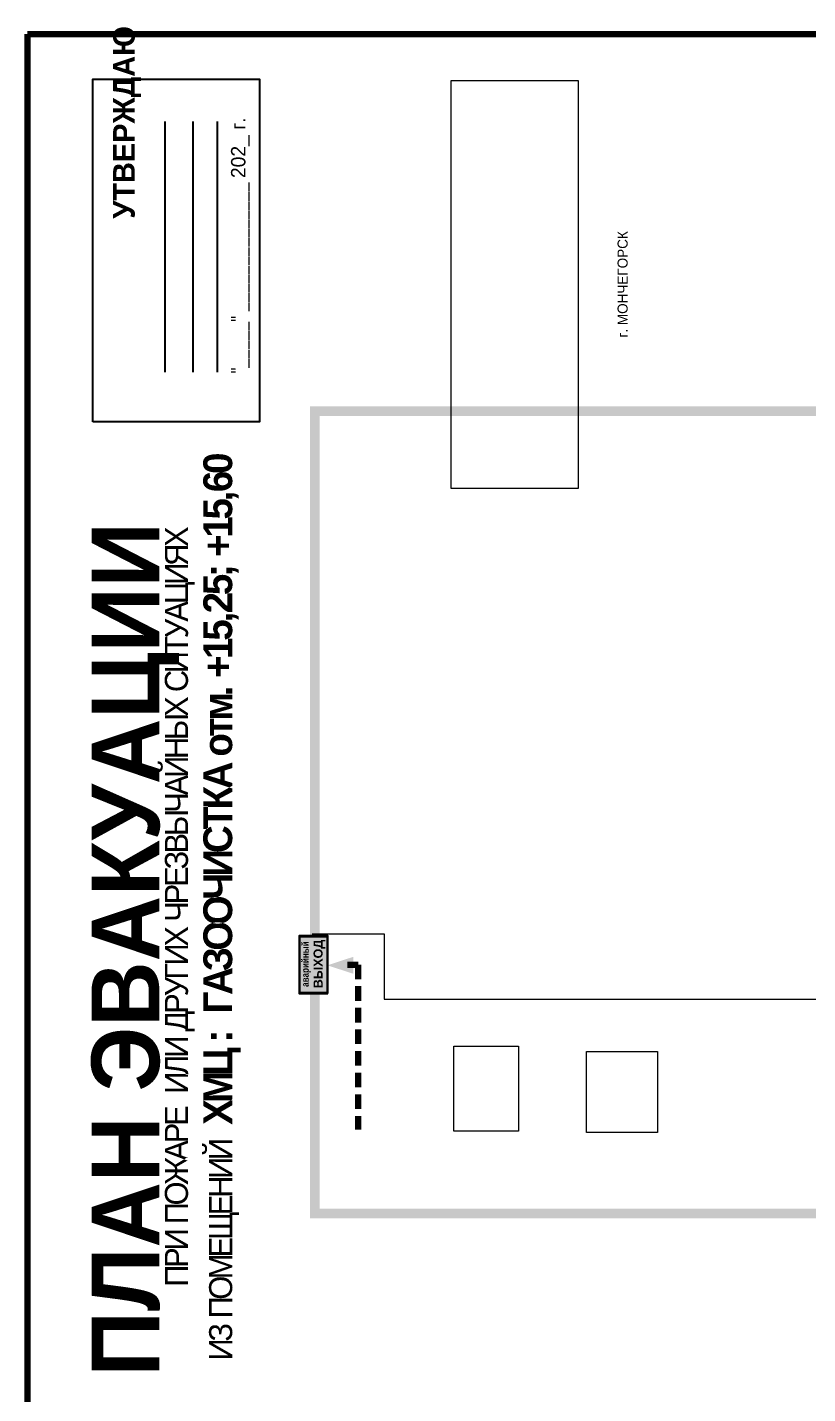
# Model space of a CAD drawing. Header units: millimetres. Extents: x 13114 to 67229, y 22859 to 38520.
# Drawn here: x 25622.8 to 25839.2, y 31704.6 to 32083.7 of the extents above; entities that cross this region are included whole.
import ezdxf

# ---------------------------------------------------------------- set-up
doc = ezdxf.new("R2010")
doc.units = ezdxf.units.MM
doc.linetypes.add('{ Wide Dash }', pattern=[12, 4, -2, 4, -2])
doc.layers.add('План_Штампы', color=7, linetype='Continuous')
doc.styles.add('обычный', font='arial.ttf')
picture_1 = doc.add_image_def('image1.jpg', size_in_pixel=(337, 105))

# ---------------------------------------------------------------- blocks, each defined once
blk = doc.blocks.new('A$C41C009D9')
at = {"true_color": 0xffffff}
blk.add_hatch(color=7, dxfattribs=at).paths.add_polyline_path([(0, 8), (-16, 8), (-16, 0), (0, 0)])
h = blk.add_hatch(color=126)
h.dxf.hatch_style = 1
h.paths.add_polyline_path([(-15.8, 7.8), (-15.8, 0.2), (-0.2, 0.2), (-0.2, 7.8)])
at = {"color": 126}
for points in [[(-16, 0), (0, 0), (0, 8), (-16, 8)], [(-16, 0), (0, 0), (0, 8), (-16, 8)], [(-15.8, 7.8), (-0.2, 7.8), (-0.2, 0.2), (-15.8, 0.2)]]:
    blk.add_lwpolyline(points, close=True, dxfattribs=at)
at = {"color": 7, "true_color": 0xffffff, "insert": (-15.8, 7.3), "char_height": 2.5, "width": 15.5999, "attachment_point": 1, "style": 'обычный'}
blk.add_mtext('\\pi1.6133;{\\fArial|b1|i0|c204|p34;\\H0.8x;\\W0.8;аварийный\\H1.25x;\\W1;\\P\\pi1.2327;ВЫХОД}', dxfattribs=at)

msp = doc.modelspace()

# ---------------------------------------------------------------- linework, layer by layer
at = {"color": 1, "lineweight": 100}
msp.add_lwpolyline([(25622.76, 32081.74), (26222.76, 32081.74), (26222.76, 31686.74), (25622.76, 31686.74)], close=True, dxfattribs=at)
msp.add_lwpolyline([(25640.95, 31974.26), (25640.95, 32069.26), (25687.16, 32069.26), (25687.16, 31974.26)], close=True)
for points in [[(25661, 31988.01), (25661, 32057.54)], [(25668.76, 31988.01), (25668.76, 32057.54)], [(25675.55, 31988.01), (25675.55, 32057.54)]]:
    msp.add_lwpolyline(points)
at = {"lineweight": 100, "const_width": 2.7}
msp.add_lwpolyline([(25702.53, 31828.18), (25702.53, 31977.17), (26027.57, 31977.17), (26027.57, 31754.62), (25702.53, 31754.62), (25702.53, 31819.47)], dxfattribs=at)
at = {"lineweight": 0}
msp.add_lwpolyline([(25701.78, 31832.22), (25721.78, 31832.22), (25721.78, 31814.1), (25915.97, 31814.1)], dxfattribs=at)
at = {"color": 126, "linetype": '{ Wide Dash }', "lineweight": 100, "true_color": 0x008754}
msp.add_lwpolyline([(25711.61, 31823.64), (25714.5, 31823.64), (25714.5, 31777.91)], dxfattribs=at)
at = {"lineweight": 0}
for points in [[(25741.07, 31801.03), (25759.01, 31801.03), (25759.01, 31777.43), (25741.07, 31777.43)], [(25777.85, 31799.54), (25797.58, 31799.54), (25797.58, 31777.13), (25777.85, 31777.13)]]:
    msp.add_lwpolyline(points, close=True, dxfattribs=at)
at = {"layer": 'План_Штампы', "color": 126, "true_color": 0x008754}
msp.add_solid([(25713.21, 31825.83), (25713.19, 31821.12), (25705.98, 31823.46)], dxfattribs=at)

# ---------------------------------------------------------------- block references
at = {"rotation": 89.99999999999999}
msp.add_blockref('A$C41C009D9', (25706.13, 31831.67), dxfattribs=at)

# ---------------------------------------------------------------- texts
at = {"lineweight": 0, "rotation": 90, "style": 'обычный'}
for s, insert, char_height, width, attachment_point in [('\\pi-18,l18,t18;{\\fProxima Nova Rg|b1|i0|c204|p2;УТВЕРЖДАЮ\\H1.1997x; }', (25650.42, 32057.3), 6, 126.6484, 5), ('{\\fArial Narrow|b0|i0|c204|p34;"_____" ______________ \\fProxima Nova Rg|b0|i0|c204|p2;202_ г. }', (25681.84, 32023.16), 4, 78.6503, 5), ('\\pi-8.4,l8.4,t8.4;{\\fProxima Nova Rg|b0|i0|c204|p2;г. МОНЧЕГОРСК\\H1.1997x; }', (25787.91, 32012.36), 2.8, 126.6484, 5), ('{\\fProxima Nova Rg|b1|i0|c204|p2;ПЛАН ЭВАКУАЦИИ}', (25640.56, 31709.44), 18.81, 422.276, 1)]:
    msp.add_mtext(s, dxfattribs=dict(at, insert=insert, char_height=char_height, width=width, attachment_point=attachment_point))
at = {"color": 0, "lineweight": 0, "insert": (25660.74, 31839.33), "char_height": 8, "width": 449.2158, "attachment_point": 5, "rotation": 90, "style": 'обычный'}
msp.add_mtext('{\\fArial Black|b1|i0|c204|p34;\\H2x;\\T0.85;  \\fArial Narrow|b0|i0|c204|p34;\\H0.8x;\\W0.9;\\P\\fProxima Nova Rg|b0|i0|c204|p2;\\H0.5x;\\W1;\\C256;ПРИ ПОЖАРЕ  ИЛИ ДРУГИХ ЧРЕЗВЫЧАЙНЫХ СИТУАЦИЯХ  \\PИЗ ПОМЕЩЕНИЙ \\fProxima Nova Rg|b1|i0|c204|p2;\\H1.25x; ХМЦ :  ГАЗООЧИСТКА отм. +15,25; +15,60}', dxfattribs=at)

# ---------------------------------------------------------------- pictures from other files: only their frames are drawn
at = {"color": 7, "lineweight": 0, "true_color": 0xf5f5ff}
image = msp.add_image(picture_1, insert=(25775.59, 31955.77), size_in_units=(113.11, 35.24), rotation=90, dxfattribs=at)
image.dxf.flags = 7

doc.saveas('drawing.dxf')
